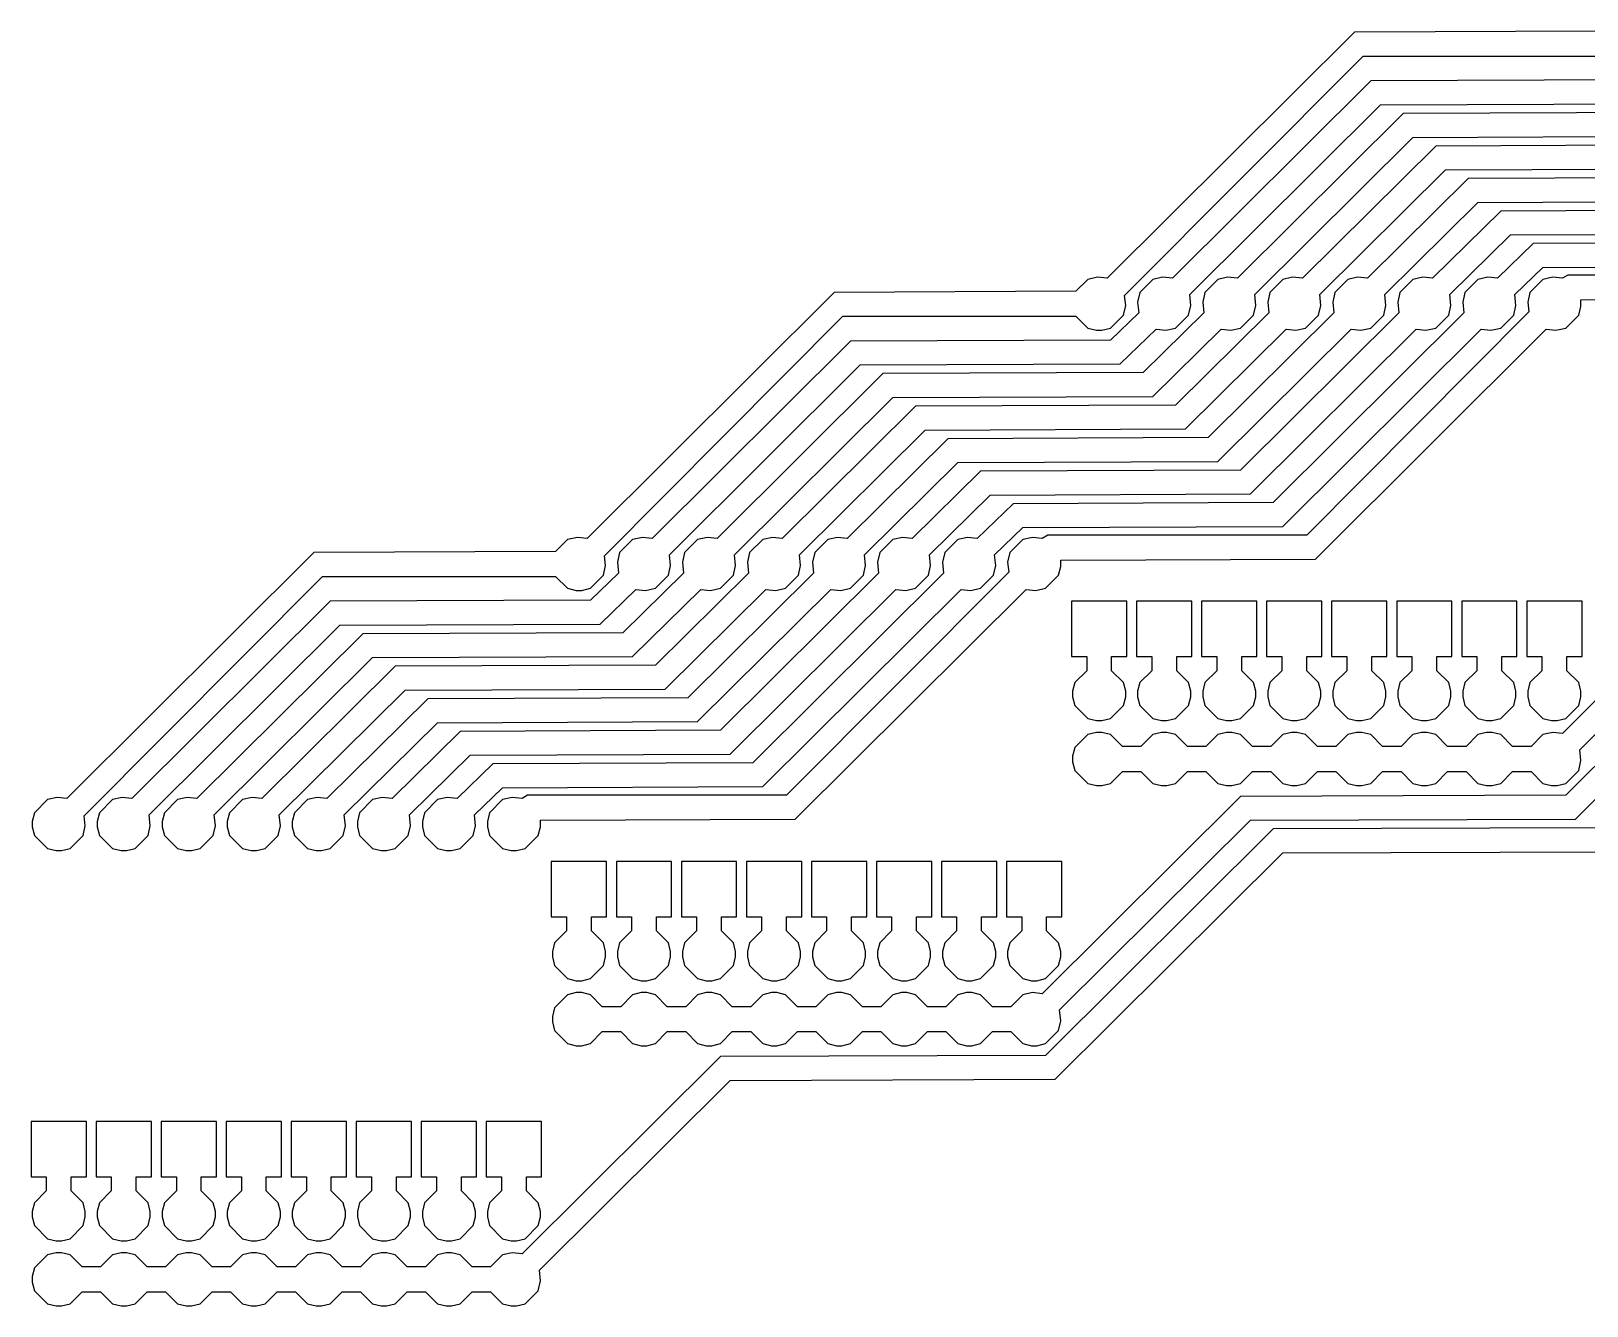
# Model space of a CAD drawing. Header units: millimetres. Extents: x 3 to 173, y 2 to 96.
# Drawn here: x 3.3 to 64.1, y 2.3 to 52.1 of the extents above; entities that cross this region are included whole.
import ezdxf

# ---------------------------------------------------------------- set-up
doc = ezdxf.new("R2010")
doc.units = ezdxf.units.MM
doc.layers.add('Default', color=70, linetype='Continuous')

msp = doc.modelspace()

# ---------------------------------------------------------------- linework, layer by layer
at = {"layer": 'Default'}
for points in [[(64.473667, 52.112333), (55.033333, 52.07), (45.381333, 42.460333), (45.000333, 42.502667), (44.619333, 42.418), (44.153667, 41.952333), (34.713333, 41.91), (25.061333, 32.300333), (24.680333, 32.342667), (24.299333, 32.258), (23.833667, 31.792333), (14.393333, 31.75), (4.741333, 22.140333), (4.360333, 22.182667), (3.979333, 22.098), (3.471333, 21.59), (3.386667, 21.251333), (3.386667, 21.039667), (3.471333, 20.701), (3.979333, 20.193), (4.318, 20.108333), (4.529667, 20.108333), (4.868333, 20.193), (5.376333, 20.701), (5.461, 21.082), (5.418667, 21.463), (14.732, 30.818667), (23.833667, 30.818667), (24.299333, 30.353), (24.638, 30.268333), (24.849667, 30.268333), (25.188333, 30.353), (25.696333, 30.861), (25.781, 31.242), (25.738667, 31.623), (35.052, 40.978667), (44.153667, 40.978667), (44.619333, 40.513), (44.958, 40.428333), (45.169667, 40.428333), (45.508333, 40.513), (46.016333, 41.021), (46.101, 41.402), (46.058667, 41.783), (55.372, 51.138667), (64.473667, 51.138667)], [(65.828333, 50.207333), (55.668333, 50.165), (47.921333, 42.460333), (47.540333, 42.502667), (47.159333, 42.418), (46.651333, 41.91), (46.566667, 41.529), (46.609, 41.105667), (45.508333, 40.047333), (35.348333, 40.005), (27.601333, 32.300333), (27.220333, 32.342667), (26.839333, 32.258), (26.331333, 31.75), (26.246667, 31.369), (26.289, 30.945667), (25.188333, 29.887333), (15.028333, 29.845), (7.281333, 22.140333), (6.900333, 22.182667), (6.519333, 22.098), (6.011333, 21.59), (5.926667, 21.251333), (5.926667, 21.039667), (6.011333, 20.701), (6.519333, 20.193), (6.858, 20.108333), (7.069667, 20.108333), (7.408333, 20.193), (7.916333, 20.701), (8.001, 21.082), (7.958667, 21.505333), (15.409333, 28.913667), (25.569333, 28.956), (26.966333, 30.310667), (27.347333, 30.268333), (27.728333, 30.353), (28.236333, 30.861), (28.321, 31.242), (28.278667, 31.665333), (35.729333, 39.073667), (45.889333, 39.116), (47.286333, 40.470667), (47.667333, 40.428333), (48.048333, 40.513), (48.556333, 41.021), (48.641, 41.402), (48.598667, 41.825333), (56.049333, 49.233667), (66.209333, 49.276)], [(67.098333, 48.937333), (56.938333, 48.895), (50.461333, 42.460333), (50.080333, 42.502667), (49.699333, 42.418), (49.191333, 41.91), (49.106667, 41.529), (49.149, 41.105667), (46.778333, 38.777333), (36.618333, 38.735), (30.141333, 32.300333), (29.760333, 32.342667), (29.379333, 32.258), (28.871333, 31.75), (28.786667, 31.369), (28.829, 30.945667), (26.458333, 28.617333), (16.298333, 28.575), (9.821333, 22.140333), (9.440333, 22.182667), (9.059333, 22.098), (8.551333, 21.59), (8.466667, 21.251333), (8.466667, 21.039667), (8.551333, 20.701), (9.059333, 20.193), (9.398, 20.108333), (9.609667, 20.108333), (9.948333, 20.193), (10.456333, 20.701), (10.541, 21.082), (10.498667, 21.505333), (16.679333, 27.643667), (26.839333, 27.686), (29.506333, 30.310667), (29.887333, 30.268333), (30.268333, 30.353), (30.776333, 30.861), (30.861, 31.242), (30.818667, 31.665333), (36.999333, 37.803667), (47.159333, 37.846), (49.826333, 40.470667), (50.207333, 40.428333), (50.588333, 40.513), (51.096333, 41.021), (51.181, 41.402), (51.138667, 41.825333), (57.319333, 47.963667), (67.479333, 48.006)], [(68.368333, 47.667333), (58.208333, 47.625), (53.001333, 42.460333), (52.620333, 42.502667), (52.239333, 42.418), (51.731333, 41.91), (51.646667, 41.529), (51.689, 41.105667), (48.048333, 37.507333), (37.888333, 37.465), (32.681333, 32.300333), (32.300333, 32.342667), (31.919333, 32.258), (31.411333, 31.75), (31.326667, 31.369), (31.369, 30.945667), (27.728333, 27.347333), (17.568333, 27.305), (12.361333, 22.140333), (11.980333, 22.182667), (11.599333, 22.098), (11.091333, 21.59), (11.006667, 21.251333), (11.006667, 21.039667), (11.091333, 20.701), (11.599333, 20.193), (11.938, 20.108333), (12.149667, 20.108333), (12.488333, 20.193), (12.996333, 20.701), (13.081, 21.082), (13.038667, 21.505333), (17.949333, 26.373667), (28.109333, 26.416), (32.046333, 30.310667), (32.427333, 30.268333), (32.808333, 30.353), (33.316333, 30.861), (33.401, 31.242), (33.358667, 31.665333), (38.269333, 36.533667), (48.429333, 36.576), (52.366333, 40.470667), (52.747333, 40.428333), (53.128333, 40.513), (53.636333, 41.021), (53.721, 41.402), (53.678667, 41.825333), (58.589333, 46.693667), (68.749333, 46.736)], [(69.638333, 46.397333), (59.478333, 46.355), (55.541333, 42.460333), (55.160333, 42.502667), (54.779333, 42.418), (54.271333, 41.91), (54.186667, 41.529), (54.229, 41.105667), (49.318333, 36.237333), (39.158333, 36.195), (35.221333, 32.300333), (34.840333, 32.342667), (34.459333, 32.258), (33.951333, 31.75), (33.866667, 31.369), (33.909, 30.945667), (28.998333, 26.077333), (18.838333, 26.035), (14.901333, 22.140333), (14.520333, 22.182667), (14.139333, 22.098), (13.631333, 21.59), (13.546667, 21.251333), (13.546667, 21.039667), (13.631333, 20.701), (14.139333, 20.193), (14.478, 20.108333), (14.689667, 20.108333), (15.028333, 20.193), (15.536333, 20.701), (15.621, 21.082), (15.578667, 21.505333), (19.219333, 25.103667), (29.379333, 25.146), (34.586333, 30.310667), (34.967333, 30.268333), (35.348333, 30.353), (35.856333, 30.861), (35.941, 31.242), (35.898667, 31.665333), (39.539333, 35.263667), (49.699333, 35.306), (54.906333, 40.470667), (55.287333, 40.428333), (55.668333, 40.513), (56.176333, 41.021), (56.261, 41.402), (56.218667, 41.825333), (59.859333, 45.423667), (70.019333, 45.466)], [(70.908333, 45.127333), (60.748333, 45.085), (58.081333, 42.460333), (57.700333, 42.502667), (57.319333, 42.418), (56.811333, 41.91), (56.726667, 41.529), (56.769, 41.105667), (50.588333, 34.967333), (40.428333, 34.925), (37.761333, 32.300333), (37.380333, 32.342667), (36.999333, 32.258), (36.491333, 31.75), (36.406667, 31.369), (36.449, 30.945667), (30.268333, 24.807333), (20.108333, 24.765), (17.441333, 22.140333), (17.060333, 22.182667), (16.679333, 22.098), (16.171333, 21.59), (16.086667, 21.251333), (16.086667, 21.039667), (16.171333, 20.701), (16.679333, 20.193), (17.018, 20.108333), (17.229667, 20.108333), (17.568333, 20.193), (18.076333, 20.701), (18.161, 21.082), (18.118667, 21.505333), (20.489333, 23.833667), (30.649333, 23.876), (37.126333, 30.310667), (37.507333, 30.268333), (37.888333, 30.353), (38.396333, 30.861), (38.481, 31.242), (38.438667, 31.665333), (40.809333, 33.993667), (50.969333, 34.036), (57.446333, 40.470667), (57.827333, 40.428333), (58.208333, 40.513), (58.716333, 41.021), (58.801, 41.402), (58.758667, 41.825333), (61.129333, 44.153667), (71.289333, 44.196)], [(72.178333, 43.857333), (62.018333, 43.815), (60.621333, 42.460333), (60.240333, 42.502667), (59.859333, 42.418), (59.351333, 41.91), (59.266667, 41.529), (59.309, 41.105667), (51.858333, 33.697333), (41.698333, 33.655), (40.301333, 32.300333), (39.920333, 32.342667), (39.539333, 32.258), (39.031333, 31.75), (38.946667, 31.369), (38.989, 30.945667), (31.538333, 23.537333), (21.378333, 23.495), (19.981333, 22.140333), (19.600333, 22.182667), (19.219333, 22.098), (18.711333, 21.59), (18.626667, 21.251333), (18.626667, 21.039667), (18.711333, 20.701), (19.219333, 20.193), (19.558, 20.108333), (19.769667, 20.108333), (20.108333, 20.193), (20.616333, 20.701), (20.701, 21.082), (20.658667, 21.505333), (21.759333, 22.563667), (31.919333, 22.606), (39.666333, 30.310667), (40.047333, 30.268333), (40.428333, 30.353), (40.936333, 30.861), (41.021, 31.242), (40.978667, 31.665333), (42.079333, 32.723667), (52.239333, 32.766), (59.986333, 40.470667), (60.367333, 40.428333), (60.748333, 40.513), (61.256333, 41.021), (61.341, 41.402), (61.298667, 41.825333), (62.399333, 42.883667), (72.559333, 42.926)], [(73.490667, 42.587333), (63.373, 42.587333), (63.161333, 42.460333), (62.780333, 42.502667), (62.399333, 42.418), (61.891333, 41.91), (61.806667, 41.529), (61.849, 41.148), (53.170667, 32.427333), (43.053, 32.427333), (42.841333, 32.300333), (42.460333, 32.342667), (42.079333, 32.258), (41.571333, 31.75), (41.486667, 31.369), (41.529, 30.988), (32.850667, 22.267333), (22.733, 22.267333), (22.521333, 22.140333), (22.140333, 22.182667), (21.759333, 22.098), (21.251333, 21.59), (21.166667, 21.251333), (21.166667, 21.039667), (21.251333, 20.701), (21.759333, 20.193), (22.098, 20.108333), (22.309667, 20.108333), (22.648333, 20.193), (23.156333, 20.701), (23.241, 21.039667), (23.241, 21.293667), (33.189333, 21.336), (42.206333, 30.310667), (42.587333, 30.268333), (42.968333, 30.353), (43.476333, 30.861), (43.561, 31.199667), (43.561, 31.453667), (53.509333, 31.496), (62.526333, 40.470667), (62.907333, 40.428333), (63.288333, 40.513), (63.796333, 41.021), (63.881, 41.359667), (63.881, 41.613667), (73.829333, 41.656)], [(70.908333, 32.385), (63.161333, 24.680333), (62.780333, 24.722667), (62.399333, 24.638), (61.933667, 24.172333), (61.214, 24.172333), (60.748333, 24.638), (60.409667, 24.722667), (60.198, 24.722667), (59.859333, 24.638), (59.393667, 24.172333), (58.674, 24.172333), (58.208333, 24.638), (57.869667, 24.722667), (57.658, 24.722667), (57.319333, 24.638), (56.853667, 24.172333), (56.134, 24.172333), (55.668333, 24.638), (55.329667, 24.722667), (55.118, 24.722667), (54.779333, 24.638), (54.313667, 24.172333), (53.594, 24.172333), (53.128333, 24.638), (52.789667, 24.722667), (52.578, 24.722667), (52.239333, 24.638), (51.773667, 24.172333), (51.054, 24.172333), (50.588333, 24.638), (50.249667, 24.722667), (50.038, 24.722667), (49.699333, 24.638), (49.233667, 24.172333), (48.514, 24.172333), (48.048333, 24.638), (47.709667, 24.722667), (47.498, 24.722667), (47.159333, 24.638), (46.693667, 24.172333), (45.974, 24.172333), (45.508333, 24.638), (45.169667, 24.722667), (44.958, 24.722667), (44.619333, 24.638), (44.111333, 24.13), (44.026667, 23.791333), (44.026667, 23.579667), (44.111333, 23.241), (44.619333, 22.733), (44.958, 22.648333), (45.169667, 22.648333), (45.508333, 22.733), (45.974, 23.198667), (46.693667, 23.198667), (47.159333, 22.733), (47.498, 22.648333), (47.709667, 22.648333), (48.048333, 22.733), (48.514, 23.198667), (49.233667, 23.198667), (49.699333, 22.733), (50.038, 22.648333), (50.249667, 22.648333), (50.588333, 22.733), (51.054, 23.198667), (51.773667, 23.198667), (52.239333, 22.733), (52.578, 22.648333), (52.789667, 22.648333), (53.128333, 22.733), (53.594, 23.198667), (54.313667, 23.198667), (54.779333, 22.733), (55.118, 22.648333), (55.329667, 22.648333), (55.668333, 22.733), (56.134, 23.198667), (56.853667, 23.198667), (57.319333, 22.733), (57.658, 22.648333), (57.869667, 22.648333), (58.208333, 22.733), (58.674, 23.198667), (59.393667, 23.198667), (59.859333, 22.733), (60.198, 22.648333), (60.409667, 22.648333), (60.748333, 22.733), (61.214, 23.198667), (61.933667, 23.198667), (62.399333, 22.733), (62.738, 22.648333), (62.949667, 22.648333), (63.288333, 22.733), (63.796333, 23.241), (63.881, 23.622), (63.838667, 24.045333), (71.289333, 31.453667)], [(72.178333, 31.115), (63.288333, 22.267333), (50.588333, 22.225), (42.841333, 14.520333), (42.460333, 14.562667), (42.079333, 14.478), (41.613667, 14.012333), (40.894, 14.012333), (40.428333, 14.478), (40.089667, 14.562667), (39.878, 14.562667), (39.539333, 14.478), (39.073667, 14.012333), (38.354, 14.012333), (37.888333, 14.478), (37.549667, 14.562667), (37.338, 14.562667), (36.999333, 14.478), (36.533667, 14.012333), (35.814, 14.012333), (35.348333, 14.478), (35.009667, 14.562667), (34.798, 14.562667), (34.459333, 14.478), (33.993667, 14.012333), (33.274, 14.012333), (32.808333, 14.478), (32.469667, 14.562667), (32.258, 14.562667), (31.919333, 14.478), (31.453667, 14.012333), (30.734, 14.012333), (30.268333, 14.478), (29.929667, 14.562667), (29.718, 14.562667), (29.379333, 14.478), (28.913667, 14.012333), (28.194, 14.012333), (27.728333, 14.478), (27.389667, 14.562667), (27.178, 14.562667), (26.839333, 14.478), (26.373667, 14.012333), (25.654, 14.012333), (25.188333, 14.478), (24.849667, 14.562667), (24.638, 14.562667), (24.299333, 14.478), (23.791333, 13.97), (23.706667, 13.631333), (23.706667, 13.419667), (23.791333, 13.081), (24.299333, 12.573), (24.638, 12.488333), (24.849667, 12.488333), (25.188333, 12.573), (25.654, 13.038667), (26.373667, 13.038667), (26.839333, 12.573), (27.178, 12.488333), (27.389667, 12.488333), (27.728333, 12.573), (28.194, 13.038667), (28.913667, 13.038667), (29.379333, 12.573), (29.718, 12.488333), (29.929667, 12.488333), (30.268333, 12.573), (30.734, 13.038667), (31.453667, 13.038667), (31.919333, 12.573), (32.258, 12.488333), (32.469667, 12.488333), (32.808333, 12.573), (33.274, 13.038667), (33.993667, 13.038667), (34.459333, 12.573), (34.798, 12.488333), (35.009667, 12.488333), (35.348333, 12.573), (35.814, 13.038667), (36.533667, 13.038667), (36.999333, 12.573), (37.338, 12.488333), (37.549667, 12.488333), (37.888333, 12.573), (38.354, 13.038667), (39.073667, 13.038667), (39.539333, 12.573), (39.878, 12.488333), (40.089667, 12.488333), (40.428333, 12.573), (40.894, 13.038667), (41.613667, 13.038667), (42.079333, 12.573), (42.418, 12.488333), (42.629667, 12.488333), (42.968333, 12.573), (43.476333, 13.081), (43.561, 13.462), (43.518667, 13.885333), (50.969333, 21.293667), (63.669333, 21.336), (72.559333, 30.183667)], [(43.984333, 29.845), (43.984333, 29.845), (43.984333, 27.686), (44.577, 27.686), (44.577, 27.135667), (44.111333, 26.67), (44.026667, 26.331333), (44.026667, 26.119667), (44.111333, 25.781), (44.619333, 25.273), (44.958, 25.188333), (45.169667, 25.188333), (45.508333, 25.273), (46.016333, 25.781), (46.101, 26.119667), (46.101, 26.331333), (46.016333, 26.67), (45.550667, 27.135667), (45.550667, 27.686), (46.143333, 27.686), (46.143333, 29.845), (43.984333, 29.845)], [(46.524333, 29.845), (46.524333, 29.845), (46.524333, 27.686), (47.117, 27.686), (47.117, 27.135667), (46.651333, 26.67), (46.566667, 26.331333), (46.566667, 26.119667), (46.651333, 25.781), (47.159333, 25.273), (47.498, 25.188333), (47.709667, 25.188333), (48.048333, 25.273), (48.556333, 25.781), (48.641, 26.119667), (48.641, 26.331333), (48.556333, 26.67), (48.090667, 27.135667), (48.090667, 27.686), (48.683333, 27.686), (48.683333, 29.845), (46.524333, 29.845)], [(49.064333, 29.845), (49.064333, 29.845), (49.064333, 27.686), (49.657, 27.686), (49.657, 27.135667), (49.191333, 26.67), (49.106667, 26.331333), (49.106667, 26.119667), (49.191333, 25.781), (49.699333, 25.273), (50.038, 25.188333), (50.249667, 25.188333), (50.588333, 25.273), (51.096333, 25.781), (51.181, 26.119667), (51.181, 26.331333), (51.096333, 26.67), (50.630667, 27.135667), (50.630667, 27.686), (51.223333, 27.686), (51.223333, 29.845), (49.064333, 29.845)], [(51.604333, 29.845), (51.604333, 29.845), (51.604333, 27.686), (52.197, 27.686), (52.197, 27.135667), (51.731333, 26.67), (51.646667, 26.331333), (51.646667, 26.119667), (51.731333, 25.781), (52.239333, 25.273), (52.578, 25.188333), (52.789667, 25.188333), (53.128333, 25.273), (53.636333, 25.781), (53.721, 26.119667), (53.721, 26.331333), (53.636333, 26.67), (53.170667, 27.135667), (53.170667, 27.686), (53.763333, 27.686), (53.763333, 29.845), (51.604333, 29.845)], [(54.144333, 29.845), (54.144333, 29.845), (54.144333, 27.686), (54.737, 27.686), (54.737, 27.135667), (54.271333, 26.67), (54.186667, 26.331333), (54.186667, 26.119667), (54.271333, 25.781), (54.779333, 25.273), (55.118, 25.188333), (55.329667, 25.188333), (55.668333, 25.273), (56.176333, 25.781), (56.261, 26.119667), (56.261, 26.331333), (56.176333, 26.67), (55.710667, 27.135667), (55.710667, 27.686), (56.303333, 27.686), (56.303333, 29.845), (54.144333, 29.845)], [(56.684333, 29.845), (56.684333, 29.845), (56.684333, 27.686), (57.277, 27.686), (57.277, 27.135667), (56.811333, 26.67), (56.726667, 26.331333), (56.726667, 26.119667), (56.811333, 25.781), (57.319333, 25.273), (57.658, 25.188333), (57.869667, 25.188333), (58.208333, 25.273), (58.716333, 25.781), (58.801, 26.119667), (58.801, 26.331333), (58.716333, 26.67), (58.250667, 27.135667), (58.250667, 27.686), (58.843333, 27.686), (58.843333, 29.845), (56.684333, 29.845)], [(59.224333, 29.845), (59.224333, 29.845), (59.224333, 27.686), (59.817, 27.686), (59.817, 27.135667), (59.351333, 26.67), (59.266667, 26.331333), (59.266667, 26.119667), (59.351333, 25.781), (59.859333, 25.273), (60.198, 25.188333), (60.409667, 25.188333), (60.748333, 25.273), (61.256333, 25.781), (61.341, 26.119667), (61.341, 26.331333), (61.256333, 26.67), (60.790667, 27.135667), (60.790667, 27.686), (61.383333, 27.686), (61.383333, 29.845), (59.224333, 29.845)], [(61.764333, 29.845), (61.764333, 29.845), (61.764333, 27.686), (62.357, 27.686), (62.357, 27.135667), (61.891333, 26.67), (61.806667, 26.331333), (61.806667, 26.119667), (61.891333, 25.781), (62.399333, 25.273), (62.738, 25.188333), (62.949667, 25.188333), (63.288333, 25.273), (63.796333, 25.781), (63.881, 26.119667), (63.881, 26.331333), (63.796333, 26.67), (63.330667, 27.135667), (63.330667, 27.686), (63.923333, 27.686), (63.923333, 29.845), (61.764333, 29.845)], [(64.558333, 20.997333), (51.858333, 20.955), (42.968333, 12.107333), (30.268333, 12.065), (22.521333, 4.360333), (22.140333, 4.402667), (21.759333, 4.318), (21.293667, 3.852333), (20.574, 3.852333), (20.108333, 4.318), (19.769667, 4.402667), (19.558, 4.402667), (19.219333, 4.318), (18.753667, 3.852333), (18.034, 3.852333), (17.568333, 4.318), (17.229667, 4.402667), (17.018, 4.402667), (16.679333, 4.318), (16.213667, 3.852333), (15.494, 3.852333), (15.028333, 4.318), (14.689667, 4.402667), (14.478, 4.402667), (14.139333, 4.318), (13.673667, 3.852333), (12.954, 3.852333), (12.488333, 4.318), (12.149667, 4.402667), (11.938, 4.402667), (11.599333, 4.318), (11.133667, 3.852333), (10.414, 3.852333), (9.948333, 4.318), (9.609667, 4.402667), (9.398, 4.402667), (9.059333, 4.318), (8.593667, 3.852333), (7.874, 3.852333), (7.408333, 4.318), (7.069667, 4.402667), (6.858, 4.402667), (6.519333, 4.318), (6.053667, 3.852333), (5.334, 3.852333), (4.868333, 4.318), (4.529667, 4.402667), (4.318, 4.402667), (3.979333, 4.318), (3.471333, 3.81), (3.386667, 3.471333), (3.386667, 3.259667), (3.471333, 2.921), (3.979333, 2.413), (4.318, 2.328333), (4.529667, 2.328333), (4.868333, 2.413), (5.334, 2.878667), (6.053667, 2.878667), (6.519333, 2.413), (6.858, 2.328333), (7.069667, 2.328333), (7.408333, 2.413), (7.874, 2.878667), (8.593667, 2.878667), (9.059333, 2.413), (9.398, 2.328333), (9.609667, 2.328333), (9.948333, 2.413), (10.414, 2.878667), (11.133667, 2.878667), (11.599333, 2.413), (11.938, 2.328333), (12.149667, 2.328333), (12.488333, 2.413), (12.954, 2.878667), (13.673667, 2.878667), (14.139333, 2.413), (14.478, 2.328333), (14.689667, 2.328333), (15.028333, 2.413), (15.494, 2.878667), (16.213667, 2.878667), (16.679333, 2.413), (17.018, 2.328333), (17.229667, 2.328333), (17.568333, 2.413), (18.034, 2.878667), (18.753667, 2.878667), (19.219333, 2.413), (19.558, 2.328333), (19.769667, 2.328333), (20.108333, 2.413), (20.574, 2.878667), (21.293667, 2.878667), (21.759333, 2.413), (22.098, 2.328333), (22.309667, 2.328333), (22.648333, 2.413), (23.156333, 2.921), (23.241, 3.302), (23.198667, 3.725333), (30.649333, 11.133667), (43.349333, 11.176), (52.239333, 20.023667), (64.939333, 20.066)], [(23.664333, 19.685), (23.664333, 19.685), (23.664333, 17.526), (24.257, 17.526), (24.257, 16.975667), (23.791333, 16.51), (23.706667, 16.171333), (23.706667, 15.959667), (23.791333, 15.621), (24.299333, 15.113), (24.638, 15.028333), (24.849667, 15.028333), (25.188333, 15.113), (25.696333, 15.621), (25.781, 15.959667), (25.781, 16.171333), (25.696333, 16.51), (25.230667, 16.975667), (25.230667, 17.526), (25.823333, 17.526), (25.823333, 19.685), (23.664333, 19.685)], [(26.204333, 19.685), (26.204333, 19.685), (26.204333, 17.526), (26.797, 17.526), (26.797, 16.975667), (26.331333, 16.51), (26.246667, 16.171333), (26.246667, 15.959667), (26.331333, 15.621), (26.839333, 15.113), (27.178, 15.028333), (27.389667, 15.028333), (27.728333, 15.113), (28.236333, 15.621), (28.321, 15.959667), (28.321, 16.171333), (28.236333, 16.51), (27.770667, 16.975667), (27.770667, 17.526), (28.363333, 17.526), (28.363333, 19.685), (26.204333, 19.685)], [(28.744333, 19.685), (28.744333, 19.685), (28.744333, 17.526), (29.337, 17.526), (29.337, 16.975667), (28.871333, 16.51), (28.786667, 16.171333), (28.786667, 15.959667), (28.871333, 15.621), (29.379333, 15.113), (29.718, 15.028333), (29.929667, 15.028333), (30.268333, 15.113), (30.776333, 15.621), (30.861, 15.959667), (30.861, 16.171333), (30.776333, 16.51), (30.310667, 16.975667), (30.310667, 17.526), (30.903333, 17.526), (30.903333, 19.685), (28.744333, 19.685)], [(31.284333, 19.685), (31.284333, 19.685), (31.284333, 17.526), (31.877, 17.526), (31.877, 16.975667), (31.411333, 16.51), (31.326667, 16.171333), (31.326667, 15.959667), (31.411333, 15.621), (31.919333, 15.113), (32.258, 15.028333), (32.469667, 15.028333), (32.808333, 15.113), (33.316333, 15.621), (33.401, 15.959667), (33.401, 16.171333), (33.316333, 16.51), (32.850667, 16.975667), (32.850667, 17.526), (33.443333, 17.526), (33.443333, 19.685), (31.284333, 19.685)], [(33.824333, 19.685), (33.824333, 19.685), (33.824333, 17.526), (34.417, 17.526), (34.417, 16.975667), (33.951333, 16.51), (33.866667, 16.171333), (33.866667, 15.959667), (33.951333, 15.621), (34.459333, 15.113), (34.798, 15.028333), (35.009667, 15.028333), (35.348333, 15.113), (35.856333, 15.621), (35.941, 15.959667), (35.941, 16.171333), (35.856333, 16.51), (35.390667, 16.975667), (35.390667, 17.526), (35.983333, 17.526), (35.983333, 19.685), (33.824333, 19.685)], [(36.364333, 19.685), (36.364333, 19.685), (36.364333, 17.526), (36.957, 17.526), (36.957, 16.975667), (36.491333, 16.51), (36.406667, 16.171333), (36.406667, 15.959667), (36.491333, 15.621), (36.999333, 15.113), (37.338, 15.028333), (37.549667, 15.028333), (37.888333, 15.113), (38.396333, 15.621), (38.481, 15.959667), (38.481, 16.171333), (38.396333, 16.51), (37.930667, 16.975667), (37.930667, 17.526), (38.523333, 17.526), (38.523333, 19.685), (36.364333, 19.685)], [(38.904333, 19.685), (38.904333, 19.685), (38.904333, 17.526), (39.497, 17.526), (39.497, 16.975667), (39.031333, 16.51), (38.946667, 16.171333), (38.946667, 15.959667), (39.031333, 15.621), (39.539333, 15.113), (39.878, 15.028333), (40.089667, 15.028333), (40.428333, 15.113), (40.936333, 15.621), (41.021, 15.959667), (41.021, 16.171333), (40.936333, 16.51), (40.470667, 16.975667), (40.470667, 17.526), (41.063333, 17.526), (41.063333, 19.685), (38.904333, 19.685)], [(41.444333, 19.685), (41.444333, 19.685), (41.444333, 17.526), (42.037, 17.526), (42.037, 16.975667), (41.571333, 16.51), (41.486667, 16.171333), (41.486667, 15.959667), (41.571333, 15.621), (42.079333, 15.113), (42.418, 15.028333), (42.629667, 15.028333), (42.968333, 15.113), (43.476333, 15.621), (43.561, 15.959667), (43.561, 16.171333), (43.476333, 16.51), (43.010667, 16.975667), (43.010667, 17.526), (43.603333, 17.526), (43.603333, 19.685), (41.444333, 19.685)], [(3.344333, 9.525), (3.344333, 9.525), (3.344333, 7.366), (3.937, 7.366), (3.937, 6.815667), (3.471333, 6.35), (3.386667, 6.011333), (3.386667, 5.799667), (3.471333, 5.461), (3.979333, 4.953), (4.318, 4.868333), (4.529667, 4.868333), (4.868333, 4.953), (5.376333, 5.461), (5.461, 5.799667), (5.461, 6.011333), (5.376333, 6.35), (4.910667, 6.815667), (4.910667, 7.366), (5.503333, 7.366), (5.503333, 9.525), (3.344333, 9.525)], [(5.884333, 9.525), (5.884333, 9.525), (5.884333, 7.366), (6.477, 7.366), (6.477, 6.815667), (6.011333, 6.35), (5.926667, 6.011333), (5.926667, 5.799667), (6.011333, 5.461), (6.519333, 4.953), (6.858, 4.868333), (7.069667, 4.868333), (7.408333, 4.953), (7.916333, 5.461), (8.001, 5.799667), (8.001, 6.011333), (7.916333, 6.35), (7.450667, 6.815667), (7.450667, 7.366), (8.043333, 7.366), (8.043333, 9.525), (5.884333, 9.525)], [(8.424333, 9.525), (8.424333, 9.525), (8.424333, 7.366), (9.017, 7.366), (9.017, 6.815667), (8.551333, 6.35), (8.466667, 6.011333), (8.466667, 5.799667), (8.551333, 5.461), (9.059333, 4.953), (9.398, 4.868333), (9.609667, 4.868333), (9.948333, 4.953), (10.456333, 5.461), (10.541, 5.799667), (10.541, 6.011333), (10.456333, 6.35), (9.990667, 6.815667), (9.990667, 7.366), (10.583333, 7.366), (10.583333, 9.525), (8.424333, 9.525)], [(10.964333, 9.525), (10.964333, 9.525), (10.964333, 7.366), (11.557, 7.366), (11.557, 6.815667), (11.091333, 6.35), (11.006667, 6.011333), (11.006667, 5.799667), (11.091333, 5.461), (11.599333, 4.953), (11.938, 4.868333), (12.149667, 4.868333), (12.488333, 4.953), (12.996333, 5.461), (13.081, 5.799667), (13.081, 6.011333), (12.996333, 6.35), (12.530667, 6.815667), (12.530667, 7.366), (13.123333, 7.366), (13.123333, 9.525), (10.964333, 9.525)], [(13.504333, 9.525), (13.504333, 9.525), (13.504333, 7.366), (14.097, 7.366), (14.097, 6.815667), (13.631333, 6.35), (13.546667, 6.011333), (13.546667, 5.799667), (13.631333, 5.461), (14.139333, 4.953), (14.478, 4.868333), (14.689667, 4.868333), (15.028333, 4.953), (15.536333, 5.461), (15.621, 5.799667), (15.621, 6.011333), (15.536333, 6.35), (15.070667, 6.815667), (15.070667, 7.366), (15.663333, 7.366), (15.663333, 9.525), (13.504333, 9.525)], [(16.044333, 9.525), (16.044333, 9.525), (16.044333, 7.366), (16.637, 7.366), (16.637, 6.815667), (16.171333, 6.35), (16.086667, 6.011333), (16.086667, 5.799667), (16.171333, 5.461), (16.679333, 4.953), (17.018, 4.868333), (17.229667, 4.868333), (17.568333, 4.953), (18.076333, 5.461), (18.161, 5.799667), (18.161, 6.011333), (18.076333, 6.35), (17.610667, 6.815667), (17.610667, 7.366), (18.203333, 7.366), (18.203333, 9.525), (16.044333, 9.525)], [(18.584333, 9.525), (18.584333, 9.525), (18.584333, 7.366), (19.177, 7.366), (19.177, 6.815667), (18.711333, 6.35), (18.626667, 6.011333), (18.626667, 5.799667), (18.711333, 5.461), (19.219333, 4.953), (19.558, 4.868333), (19.769667, 4.868333), (20.108333, 4.953), (20.616333, 5.461), (20.701, 5.799667), (20.701, 6.011333), (20.616333, 6.35), (20.150667, 6.815667), (20.150667, 7.366), (20.743333, 7.366), (20.743333, 9.525), (18.584333, 9.525)], [(21.124333, 9.525), (21.124333, 9.525), (21.124333, 7.366), (21.717, 7.366), (21.717, 6.815667), (21.251333, 6.35), (21.166667, 6.011333), (21.166667, 5.799667), (21.251333, 5.461), (21.759333, 4.953), (22.098, 4.868333), (22.309667, 4.868333), (22.648333, 4.953), (23.156333, 5.461), (23.241, 5.799667), (23.241, 6.011333), (23.156333, 6.35), (22.690667, 6.815667), (22.690667, 7.366), (23.283333, 7.366), (23.283333, 9.525), (21.124333, 9.525)]]:
    msp.add_lwpolyline(points, dxfattribs=at)

doc.saveas('drawing.dxf')
